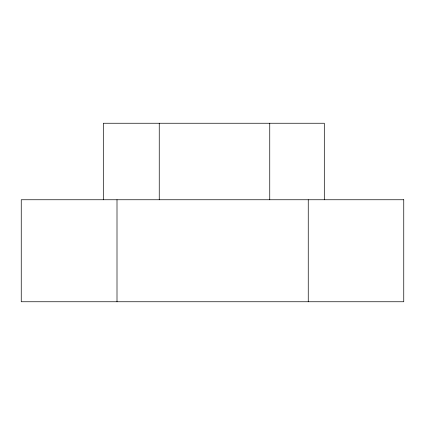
<?xml version="1.0" encoding="UTF-8"?>
<svg xmlns="http://www.w3.org/2000/svg" width="425" height="425" viewBox="0 0 425 425"><rect width="100%" height="100%" fill="white"/><g stroke="black" fill="none" stroke-linecap="round" stroke-linejoin="round"><path stroke-width="0.64" d="M324.307 199.75L324.307 123.25L103.312 123.25L103.312 199.75M308.252 199.75L308.252 301.75M269.748 123.25L269.748 199.75M159.248 123.25L159.248 199.75M117.002 199.75L117.002 301.75M403.75 199.75L21.25 199.75L21.25 301.75L403.75 301.75L403.75 199.75"/></g></svg>
